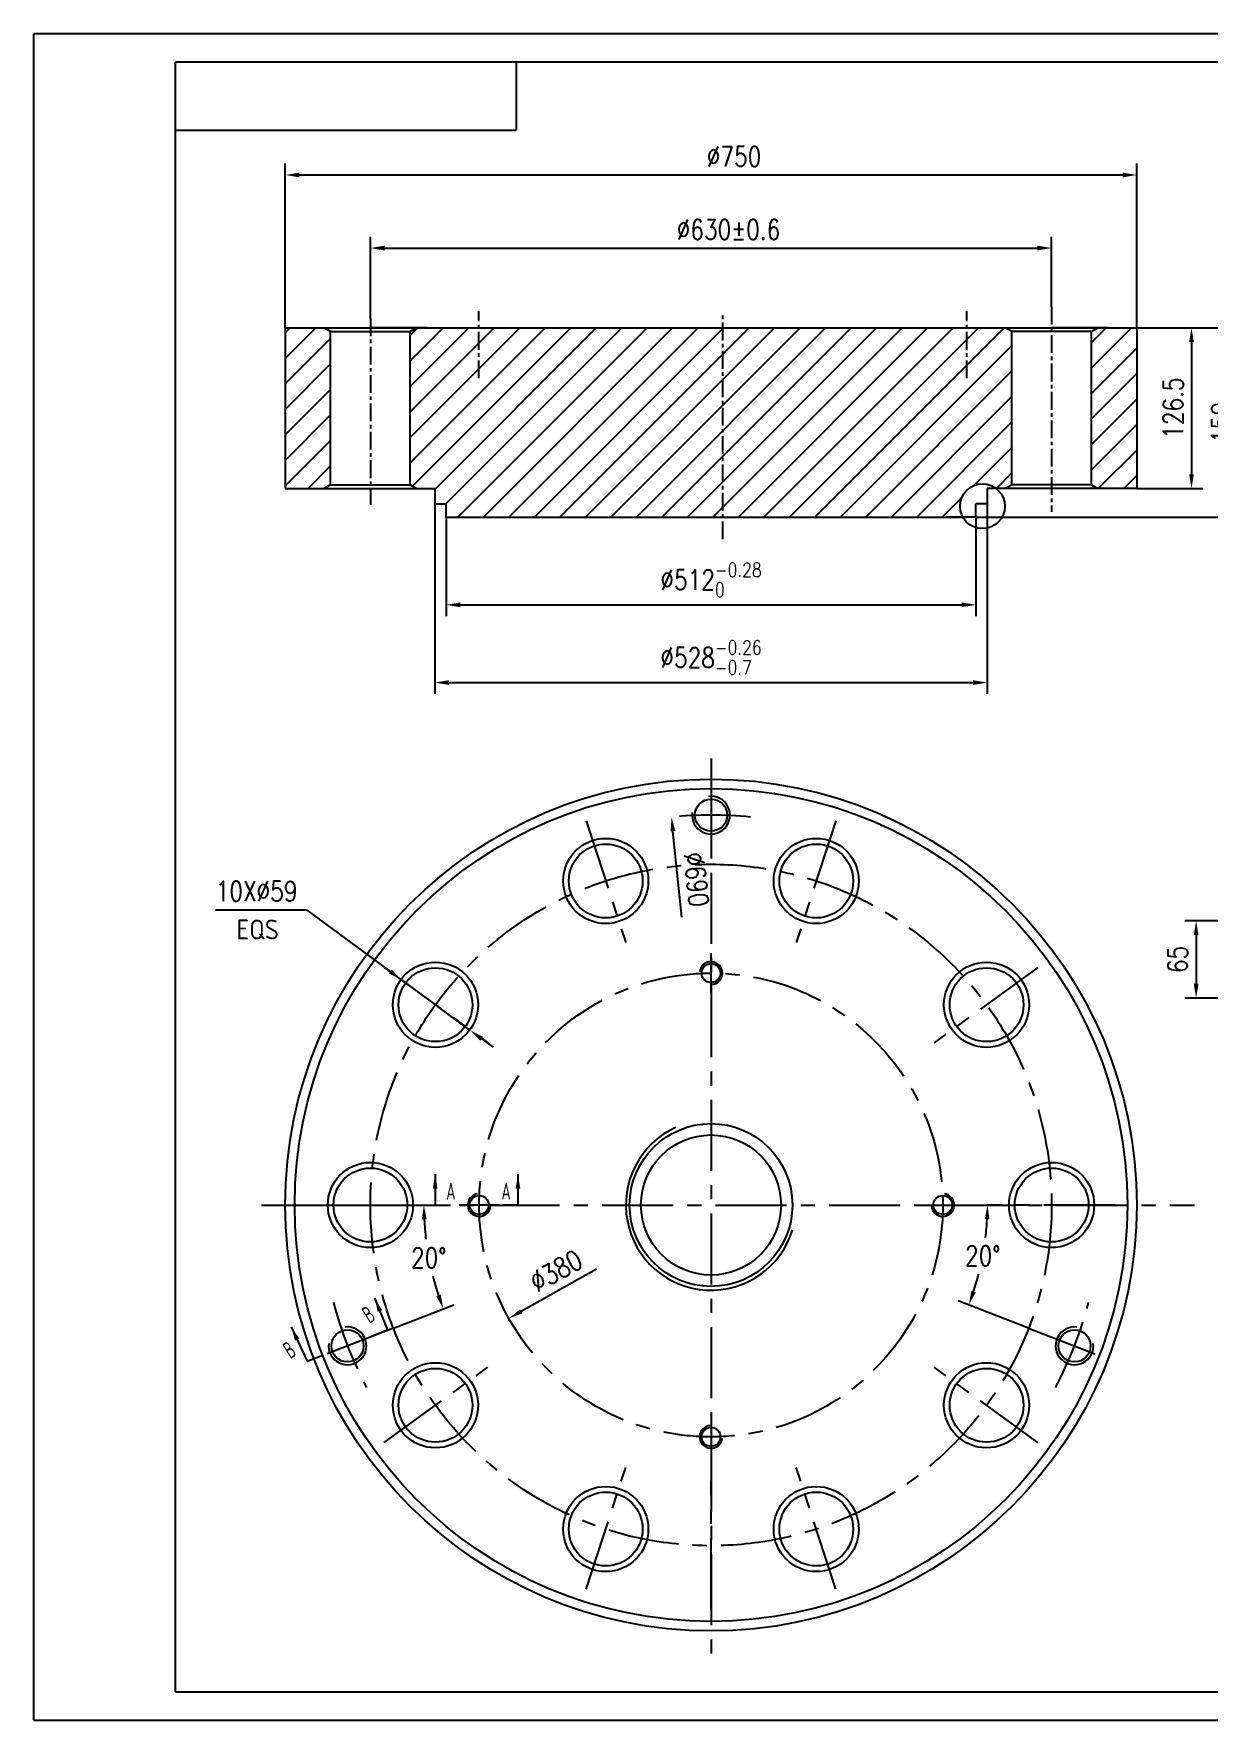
# Model space of a CAD drawing. Header units: inches. Extents: x -75 to 1185, y -15 to 876.
# Drawn here: x -75 to 546, y -15 to 876 of the extents above; entities that cross this region are included whole.
import ezdxf
from ezdxf.enums import TextEntityAlignment as Align

# ---------------------------------------------------------------- set-up
doc = ezdxf.new("R2010")
doc.units = ezdxf.units.IN
doc.header["$LTSCALE"] = 30
doc.linetypes.add('CENTER', pattern=[2, 1.25, -0.25, 0.25, -0.25])
for name, color, linetype in [('1轮廓实线层', 7, 'Continuous'), ('2细线层', 4, 'Continuous'), ('3中心线层', 1, 'CENTER'), ('5剖面线层', 2, 'Continuous'), ('6', 3, 'Continuous'), ('6文字层', 3, 'Continuous'), ('8符号标注层', 31, 'Continuous'), ('图框层', 7, 'Continuous')]:
    doc.layers.add(name, color=color, linetype=linetype)
doc.styles.add('PC_TEXTSTYLE', font='isocp.shx', dxfattribs={"width": 0.8, "bigfont": 'hzfs.shx'})
doc.styles.add('TH_GBDIM', font='romans.shx', dxfattribs={"width": 0.8, "bigfont": 'gbcbig.shx'})
doc.dimstyles.new('TH_GBDIM', dxfattribs={"dimscale": 3, "dimtxt": 3.5, "dimasz": 2.5, "dimexe": 2, "dimexo": 0, "dimgap": 1.5, "dimtad": 1, "dimdec": 1, "dimdsep": 46, "dimtxsty": 'TH_GBDIM', "dimcen": 2.5, "dimclrd": 130, "dimclre": 130, "dimclrt": 3, "dimadec": 0, "dimazin": 0, "dimtfac": 0.714286, "dimtdec": 1, "dimtmove": 0, "dimatfit": 3, "dimfxl": 0, "dimtzin": 0, "dimlwd": -1, "dimlwe": -1, "dimarcsym": 0})
doc.dimstyles.new('TH_GBDIM1', dxfattribs={"dimscale": 3, "dimtxt": 3.5, "dimasz": 2.5, "dimexe": 2, "dimexo": 0, "dimgap": 1.5, "dimtad": 1, "dimdec": 1, "dimzin": 0, "dimdsep": 46, "dimtxsty": 'TH_GBDIM', "dimcen": 2.5, "dimclrd": 130, "dimclre": 130, "dimclrt": 3, "dimadec": 0, "dimazin": 0, "dimtfac": 0.714286, "dimtdec": 1, "dimtmove": 0, "dimatfit": 3, "dimfxl": 0, "dimtzin": 0, "dimlwd": -1, "dimlwe": -1, "dimarcsym": 0})

# ---------------------------------------------------------------- blocks, each defined once
blk = doc.blocks.new('*D5')
at = {"color": 130}
for p, q in [((502.83, 720.63), (568.37, 720.63)), ((562.37, 628.16), (562.37, 713.13)), ((422.9, 620.66), (568.37, 620.66))]:
    blk.add_line(p, q, dxfattribs=at)
for points in [[(561.12, 713.13), (563.62, 713.13), (562.37, 720.63)], [(561.12, 628.16), (563.62, 628.16), (562.37, 620.66)]]:
    blk.add_solid(points, dxfattribs=at)
at = {"layer": 'Defpoints', "color": 0}
for p in [(502.83, 720.63), (562.37, 720.63), (422.9, 620.66)]:
    blk.add_point(p, dxfattribs=at)
at = {"color": 3, "insert": (552.62, 670.65), "char_height": 10.5, "attachment_point": 5, "rotation": 90, "style": 'TH_GBDIM'}
blk.add_mtext('150{}{}', dxfattribs=at)
blk = doc.blocks.new('*D6')
at = {"color": 130}
for p, q in [((102.9, 725.64), (102.9, 768.77)), ((462.9, 731.73), (462.9, 768.77)), ((110.4, 762.77), (455.4, 762.77))]:
    blk.add_line(p, q, dxfattribs=at)
for points in [[(110.4, 764.02), (110.4, 761.52), (102.9, 762.77)], [(455.4, 764.02), (455.4, 761.52), (462.9, 762.77)]]:
    blk.add_solid(points, dxfattribs=at)
at = {"layer": 'Defpoints', "color": 0}
for p in [(462.9, 762.77), (462.9, 731.73), (102.9, 725.64)]:
    blk.add_point(p, dxfattribs=at)
at = {"color": 3, "insert": (292.15, 772.52), "char_height": 10.5, "attachment_point": 5, "style": 'TH_GBDIM'}
blk.add_mtext('%%c630%%P0.6', dxfattribs=at)
blk = doc.blocks.new('*D7')
at = {"color": 130}
for p, q in [((57.9, 720.63), (57.9, 807.37)), ((507.9, 720.63), (507.9, 807.37)), ((65.4, 801.37), (500.4, 801.37))]:
    blk.add_line(p, q, dxfattribs=at)
for points in [[(65.4, 802.62), (65.4, 800.12), (57.9, 801.37)], [(500.4, 802.62), (500.4, 800.12), (507.9, 801.37)]]:
    blk.add_solid(points, dxfattribs=at)
at = {"layer": 'Defpoints', "color": 0}
for p in [(507.9, 801.37), (57.9, 720.63), (507.9, 720.63)]:
    blk.add_point(p, dxfattribs=at)
at = {"color": 3, "insert": (295.06, 811.12), "char_height": 10.5, "attachment_point": 5, "style": 'TH_GBDIM'}
blk.add_mtext('%%c750', dxfattribs=at)
blk = doc.blocks.new('*D8')
at = {"color": 130}
for p, q in [((142.9, 620.66), (142.9, 568.29)), ((422.9, 620.66), (422.9, 568.29)), ((150.4, 574.29), (415.4, 574.29))]:
    blk.add_line(p, q, dxfattribs=at)
for points in [[(150.4, 575.54), (150.4, 573.04), (142.9, 574.29)], [(415.4, 575.54), (415.4, 573.04), (422.9, 574.29)]]:
    blk.add_solid(points, dxfattribs=at)
at = {"layer": 'Defpoints', "color": 0}
for p in [(142.9, 620.66), (422.9, 620.66), (422.9, 574.29)]:
    blk.add_point(p, dxfattribs=at)
at = {"color": 3, "insert": (282.9, 587.54), "char_height": 10.5, "attachment_point": 5, "style": 'TH_GBDIM'}
blk.add_mtext('\\A1;%%c512{\\H0.7143x;\\S-0.28^ 0;}', dxfattribs=at)
blk = doc.blocks.new('*D9')
at = {"color": 130}
for p, q in [((136.9, 627.65), (136.9, 527.21)), ((428.9, 627.65), (428.9, 527.21)), ((144.4, 533.21), (421.4, 533.21))]:
    blk.add_line(p, q, dxfattribs=at)
for points in [[(144.4, 534.46), (144.4, 531.96), (136.9, 533.21)], [(421.4, 534.46), (421.4, 531.96), (428.9, 533.21)]]:
    blk.add_solid(points, dxfattribs=at)
at = {"layer": 'Defpoints', "color": 0}
for p in [(136.9, 627.65), (428.9, 627.65), (428.9, 533.21)]:
    blk.add_point(p, dxfattribs=at)
at = {"color": 3, "insert": (282.9, 546.46), "char_height": 10.5, "attachment_point": 5, "style": 'TH_GBDIM'}
blk.add_mtext('\\A1;%%c528{\\H0.7143x;\\S-0.26^ -0.7;}', dxfattribs=at)
blk = doc.blocks.new('*D10')
at = {"color": 130}
for p, q in [((507.9, 720.63), (542.83, 720.63)), ((536.83, 713.13), (536.83, 643.24)), ((507.9, 635.74), (542.83, 635.74))]:
    blk.add_line(p, q, dxfattribs=at)
for points in [[(535.58, 713.13), (538.08, 713.13), (536.83, 720.63)], [(535.58, 643.24), (538.08, 643.24), (536.83, 635.74)]]:
    blk.add_solid(points, dxfattribs=at)
at = {"layer": 'Defpoints', "color": 0}
for p in [(507.9, 720.63), (507.9, 635.74), (536.83, 635.74)]:
    blk.add_point(p, dxfattribs=at)
at = {"color": 3, "insert": (527.08, 678.19), "char_height": 10.5, "attachment_point": 5, "rotation": 90, "style": 'TH_GBDIM'}
blk.add_mtext('126.5{}{}', dxfattribs=at)
blk = doc.blocks.new('*D11')
at = {"color": 130}
for p, q in [((20.97, 413.22), (69.07, 413.22)), ((69.07, 413.22), (113.43, 380.57)), ((155.71, 349.44), (119.47, 376.12)), ((161.75, 345), (167.79, 340.55))]:
    blk.add_line(p, q, dxfattribs=at)
for points in [[(114.17, 381.57), (112.69, 379.56), (119.47, 376.12)], [(162.49, 346), (161.01, 343.99), (155.71, 349.44)]]:
    blk.add_solid(points, dxfattribs=at)
at = {"layer": 'Defpoints', "color": 0}
for p in [(119.47, 376.12), (155.71, 349.44)]:
    blk.add_point(p, dxfattribs=at)
at = {"color": 3, "insert": (42.77, 422.97), "char_height": 10.5, "attachment_point": 5, "style": 'TH_GBDIM'}
blk.add_mtext('10X%%c59{}{}', dxfattribs=at)
blk = doc.blocks.new('*D25')
at = {"color": 130}
blk.add_line((222.45, 223.32), (182.58, 200.98), dxfattribs=at)
blk.add_solid([(181.97, 202.07), (183.2, 199.89), (176.04, 197.31)], dxfattribs=at)
at = {"layer": 'Defpoints', "color": 0}
for p in [(389.75, 317.11), (176.04, 197.31)]:
    blk.add_point(p, dxfattribs=at)
at = {"color": 3, "insert": (201.02, 222.49), "char_height": 10.5, "attachment_point": 5, "rotation": 29.27392, "style": 'TH_GBDIM'}
blk.add_mtext('%%c380{}{}', dxfattribs=at)
blk = doc.blocks.new('*D26')
at = {"color": 130}
blk.add_line((267.42, 409.21), (262.8, 454.67), dxfattribs=at)
blk.add_solid([(264.04, 454.8), (261.55, 454.55), (262.04, 462.14)], dxfattribs=at)
at = {"layer": 'Defpoints', "color": 0}
for p in [(262.04, 462.14), (303.76, 52.28)]:
    blk.add_point(p, dxfattribs=at)
at = {"color": 3, "insert": (275.19, 429.2), "char_height": 10.5, "attachment_point": 5, "rotation": 275.81278, "style": 'TH_GBDIM'}
blk.add_mtext('%%c690{}{}', dxfattribs=at)
blk = doc.blocks.new('*D27')
at = {"color": 130}
blk.add_line((115.05, 192.19), (147.01, 204.56), dxfattribs=at)
for start, end in [(182.83236, 186.86279), (194.35964, 198.34415)]:
    blk.add_arc((282.9, 257.21), 151.73, start, end, dxfattribs=at)
for points in [[(130.1, 249.68), (132.6, 249.74), (131.17, 257.21)], [(140.05, 209.88), (137.7, 209.03), (141.41, 202.4)]]:
    blk.add_solid(points, dxfattribs=at)
at = {"layer": 'Defpoints', "color": 0}
for p in [(69.45, 257.21), (137.12, 257.21), (132.32, 238.56), (115.05, 192.19), (73.09, 175.93)]:
    blk.add_point(p, dxfattribs=at)
at = {"color": 3, "insert": (133.75, 229.33), "char_height": 10.5, "attachment_point": 5, "style": 'TH_GBDIM'}
blk.add_mtext('20%%d{}{}', dxfattribs=at)
blk = doc.blocks.new('*D28')
at = {"color": 130}
blk.add_line((450.74, 192.19), (413.53, 206.6), dxfattribs=at)
for start, end in [(353.28036, 357.05826), (341.76523, 345.49358)]:
    blk.add_arc((282.9, 257.21), 146.09, start, end, dxfattribs=at)
for points in [[(427.55, 249.74), (430.05, 249.68), (428.99, 257.21)], [(422.83, 211.07), (420.48, 211.92), (419.13, 204.43)]]:
    blk.add_solid(points, dxfattribs=at)
at = {"layer": 'Defpoints', "color": 0}
for p in [(428.67, 257.21), (496.34, 257.21), (424.58, 221.58), (450.74, 192.19), (492.7, 175.93)]:
    blk.add_point(p, dxfattribs=at)
at = {"color": 3, "insert": (426.5, 230.36), "char_height": 10.5, "attachment_point": 5, "style": 'TH_GBDIM'}
blk.add_mtext('20%%d{}{}', dxfattribs=at)
blk = doc.blocks.new('*D29')
at = {"layer": '6文字层', "color": 130}
for p, q in [((597.64, 407.36), (533.24, 407.36)), ((539.24, 399.86), (539.24, 374.07)), ((600.16, 366.57), (533.24, 366.57))]:
    blk.add_line(p, q, dxfattribs=at)
for points in [[(537.99, 399.86), (540.49, 399.86), (539.24, 407.36)], [(537.99, 374.07), (540.49, 374.07), (539.24, 366.57)]]:
    blk.add_solid(points, dxfattribs=at)
at = {"layer": 'Defpoints', "color": 0}
for p in [(597.64, 407.36), (539.24, 366.57), (600.16, 366.57)]:
    blk.add_point(p, dxfattribs=at)
at = {"layer": '6文字层', "color": 3, "insert": (529.49, 386.97), "char_height": 10.5, "attachment_point": 5, "rotation": 90, "style": 'TH_GBDIM'}
blk.add_mtext('65{}{}', dxfattribs=at)
blk = doc.blocks.new('PC_TYDH_BLOCK')
at = {"layer": '2细线层', "linetype": 'Continuous'}
for p in [(60, 0), (0, -12)]:
    blk.add_line(p, (60, -12), dxfattribs=at)
at = {"layer": '6文字层', "style": 'PC_TEXTSTYLE', "width": 1.815486}
blk.add_attdef('图样代号', text='', height=7, rotation=180, dxfattribs=at).set_placement((58.24, -2.4), (2.35, -2.4), align=Align.FIT)

msp = doc.modelspace()

# ---------------------------------------------------------------- hatches: boundary and pattern name
at = {"layer": '5剖面线层'}
h = msp.add_hatch(dxfattribs=at)
h.set_pattern_fill('ANSI31', color=256, scale=3, style=0)
h.paths.add_polyline_path([(127.36, 720.63), (123.9, 718.63), (123.9, 637.74), (127.36, 635.74), (136.9, 635.74), (136.9, 627.65), (142.9, 627.65), (142.9, 620.66), (160.4, 620.66), (415.95, 620.66, -0.126422), (414.49, 626.38, -0.623673), (433.6, 635.74), (438.43, 635.74), (441.9, 637.74), (441.9, 718.63), (438.43, 720.63), (432.85, 720.63), (282.9, 720.63)])
h.paths.add_polyline_path([(81.9, 718.63), (78.43, 720.63), (57.9, 720.63), (57.9, 635.74), (78.43, 635.74), (81.9, 637.74)])
h.paths.add_polyline_path([(507.9, 720.63), (487.36, 720.63), (483.9, 718.63), (483.9, 637.74), (487.36, 635.74), (507.9, 635.74)])

# ---------------------------------------------------------------- linework, layer by layer
for p, q in [((57.9, 720.63), (57.9, 635.74)), ((57.9, 720.63), (282.9, 720.63)), ((81.9, 718.63), (78.43, 720.63)), ((81.9, 637.74), (81.9, 718.63)), ((81.9, 718.63), (102.9, 718.63)), ((102.9, 718.63), (123.9, 718.63)), ((123.9, 718.63), (127.36, 720.63)), ((123.9, 637.74), (123.9, 718.63)), ((282.9, 720.63), (507.9, 720.63)), ((441.9, 718.63), (438.43, 720.63)), ((462.9, 718.63), (441.9, 718.63)), ((441.9, 637.74), (441.9, 718.63)), ((483.9, 718.63), (462.9, 718.63)), ((483.9, 718.63), (487.36, 720.63)), ((483.9, 637.74), (483.9, 718.63)), ((507.9, 720.63), (507.9, 635.74)), ((57.9, 635.74), (102.9, 635.74)), ((81.9, 637.74), (78.43, 635.74)), ((81.9, 637.74), (102.9, 637.74)), ((102.9, 637.74), (123.9, 637.74)), ((102.9, 635.74), (136.9, 635.74)), ((123.9, 637.74), (127.36, 635.74)), ((136.9, 635.74), (136.9, 627.65)), ((462.9, 635.74), (428.9, 635.74)), ((428.9, 635.74), (428.9, 627.65)), ((441.9, 637.74), (438.43, 635.74)), ((462.9, 637.74), (441.9, 637.74)), ((483.9, 637.74), (462.9, 637.74)), ((507.9, 635.74), (462.9, 635.74)), ((483.9, 637.74), (487.36, 635.74)), ((136.9, 627.65), (142.9, 627.65)), ((142.9, 620.66), (142.9, 627.65)), ((422.9, 620.66), (422.9, 627.65)), ((428.9, 627.65), (422.9, 627.65)), ((142.9, 620.66), (160.4, 620.66)), ((160.4, 620.66), (417.9, 620.66)), ((422.9, 620.66), (407.58, 620.66)), ((137.12, 257.21), (145.24, 257.21)), ((180.89, 257.21), (173.12, 257.21))]:
    msp.add_line(p, q)
for centre, radius in [((282.9, 257.21), 225), ((282.9, 257.21), 220), ((227.28, 428.4), 22.5), ((227.28, 428.4), 19.5), ((338.52, 428.4), 22.5), ((338.52, 428.4), 19.5), ((137.28, 363.01), 22.5), ((282.9, 379.71), 5), ((428.52, 363.01), 22.5), ((137.28, 363.01), 19.5), ((428.52, 363.01), 19.5), ((282.9, 257.21), 43), ((282.9, 257.21), 37), ((102.9, 257.21), 22.5), ((102.9, 257.21), 19.5), ((462.9, 257.21), 22.5), ((462.9, 257.21), 19.5), ((160.4, 257.21), 5), ((405.4, 257.21), 5), ((137.28, 151.41), 22.5), ((137.28, 151.41), 19.5), ((428.52, 151.41), 22.5), ((428.52, 151.41), 19.5), ((282.9, 134.71), 5), ((227.28, 86.02), 22.5), ((338.52, 86.02), 22.5), ((227.28, 86.02), 19.5), ((338.52, 86.02), 19.5)]:
    msp.add_circle(centre, radius)
at = {"layer": '1轮廓实线层'}
for p, q in [((72.85, 720.63), (102.9, 720.63)), ((132.95, 720.63), (102.9, 720.63)), ((432.85, 720.63), (462.9, 720.63)), ((492.95, 720.63), (462.9, 720.63))]:
    msp.add_line(p, q, dxfattribs=at)
for centre in [(282.9, 463.19), (90.82, 182.8), (474.97, 182.8)]:
    msp.add_circle(centre, 8.5, dxfattribs=at)
at = {"layer": '2细线层'}
for p, q in [((-75, -15), (-75, 876)), ((1185, 876), (-75, 876)), ((-75, -15), (1185, -15))]:
    msp.add_line(p, q, dxfattribs=at)
for centre, radius, start, end in [((282.9, 463.19), 10, 172.5, 97.5), ((282.9, 379.71), 6, 273.27413, 172.15616), ((282.9, 257.21), 45, 114.56241, 343.16905), ((160.4, 257.21), 6, 97.84384, 356.72587), ((405.4, 257.21), 6, 183.27413, 82.15616), ((90.82, 182.8), 10, 172.5, 97.5), ((474.97, 182.8), 10, 82.5, 7.5), ((282.9, 134.71), 6, 93.27413, 352.15616)]:
    msp.add_arc(centre, radius, start, end, dxfattribs=at)
at = {"layer": '3中心线层', "ltscale": 0.25}
for p, q in [((462.9, 731.73), (462.9, 623.5)), ((102.9, 725.64), (102.9, 627.17)), ((160.29, 694.08), (160.29, 729.4)), ((289.15, 609.02), (289.15, 728.14)), ((418.01, 694.08), (418.01, 729.4))]:
    msp.add_line(p, q, dxfattribs=at)
at = {"layer": '3中心线层'}
for p, q in [((282.9, 493.19), (282.9, 433.19)), ((282.9, 492.73), (282.9, 13.3)), ((282.9, 483.19), (282.9, 443.19)), ((282.9, 483.19), (282.9, 443.19)), ((216.94, 460.21), (237.85, 395.85)), ((348.86, 460.21), (327.94, 395.85)), ((282.9, 369.33), (282.9, 390.31)), ((110.22, 382.67), (164.96, 342.89)), ((455.58, 382.67), (400.83, 342.89)), ((45.33, 257.21), (538.32, 257.21)), ((69.45, 257.21), (137.12, 257.21)), ((170.78, 257.21), (149.8, 257.21)), ((395.02, 257.21), (416, 257.21)), ((496.34, 257.21), (428.67, 257.21)), ((115.05, 192.19), (73.09, 175.93)), ((450.74, 192.19), (492.7, 175.93)), ((110.22, 131.75), (164.96, 171.53)), ((455.58, 131.75), (400.83, 171.53)), ((282.9, 145.09), (282.9, 124.11)), ((216.94, 54.21), (237.85, 118.57)), ((348.86, 54.21), (327.94, 118.57)), ((282.9, 43.76), (282.9, 111.44))]:
    msp.add_line(p, q, dxfattribs=at)
for radius in [180, 122.5]:
    msp.add_circle((282.9, 257.21), radius, dxfattribs=at)
for start, end in [(84.18722, 95.81278), (194.43972, 207.9133), (332.0867, 345.56028)]:
    msp.add_arc((282.9, 257.21), 205.99, start, end, dxfattribs=at)
at = {"layer": '8符号标注层'}
msp.add_circle((426.34, 626.38), 11.85, dxfattribs=at)
at = {"layer": '图框层'}
for p, q in [((0, 0), (0, 861)), ((1170, 861), (0, 861)), ((0, 0), (1170, 0))]:
    msp.add_line(p, q, dxfattribs=at)

# ---------------------------------------------------------------- block references
at = {"layer": '图框层', "xscale": 3, "yscale": 3, "zscale": 3}
msp.add_blockref('PC_TYDH_BLOCK', (0, 861), dxfattribs=at)

# ---------------------------------------------------------------- texts
at = {"layer": '6', "style": 'PC_TEXTSTYLE'}
msp.add_text('EQS', height=10.5, dxfattribs=at).set_placement((43.34, 402.79), align=Align.MIDDLE)
at = {"layer": '6文字层', "style": 'PC_TEXTSTYLE', "width": 0.667}
for p in [(143, 260.05), (172.2, 260.05)]:
    msp.add_text('A', height=9, dxfattribs=at).set_placement(p)
for p in [(102.4, 194.35), (60.56, 175.66)]:
    msp.add_text('B', height=9, rotation=32.05758, dxfattribs=at).set_placement(p)

# ---------------------------------------------------------------- dimensions: what is measured, and where the dimension line sits
for base, p1, p2, text, picture, middle in [((507.9, 801.37), (57.9, 720.63), (507.9, 720.63), '%%c750', '*D7', (295.06, 801.37)), ((462.9, 762.77), (102.9, 725.64), (462.9, 731.73), '%%c630%%P0.6', '*D6', (292.15, 762.77)), ((428.9, 533.21), (136.9, 627.65), (428.9, 627.65), '\\A1;%%c528{\\H0.7143x;\\S-0.26^ -0.7;}', '*D9', (282.9, 533.21)), ((422.9, 574.29), (142.9, 620.66), (422.9, 620.66), '\\A1;%%c512{\\H0.7143x;\\S-0.28^ 0;}', '*D8', (282.9, 574.29))]:
    dim = msp.add_linear_dim(base=base, p1=p1, p2=p2, text=text, dimstyle='TH_GBDIM', override={"dimgap": 1.5, "dimtad": 1, "dimjust": 0, "dimdec": 1, "dimlfac": 1, "dimse1": 0, "dimse2": 0, "dimsd1": 0, "dimsd2": 0})
    dim.commit()
    dim.dimension.update_dxf_attribs({"geometry": picture, "text_midpoint": middle, "dimtype": 160})
for base, p1, p2, text, picture, middle in [((562.37, 720.63), (422.9, 620.66), (502.83, 720.63), '150{}{}', '*D5', (552.62, 670.65)), ((536.83, 635.74), (507.9, 720.63), (507.9, 635.74), '126.5{}{}', '*D10', (527.08, 678.19))]:
    dim = msp.add_linear_dim(base=base, p1=p1, p2=p2, angle=90, text=text, dimstyle='TH_GBDIM', override={"dimgap": 1.5, "dimtad": 1, "dimjust": 0, "dimdec": 1, "dimlfac": 1, "dimse1": 0, "dimse2": 0, "dimsd1": 0, "dimsd2": 0})
    dim.commit()
    dim.dimension.update_dxf_attribs({"geometry": picture, "text_midpoint": middle})
for p1, p2, text, override, picture, middle in [((303.76, 52.28), (262.04, 462.14), '%%c690{}{}', {"dimgap": 1.5, "dimtad": 1, "dimjust": 0, "dimtih": 0, "dimtoh": 0, "dimdec": 1, "dimlfac": 1, "dimse1": 0, "dimse2": 0, "dimsd1": 0, "dimsd2": 0, "dimtix": 0, "dimtofl": 1, "dimtmove": 1, "dimatfit": 3}, '*D26', (265.49, 428.21)), ((155.71, 349.44), (119.47, 376.12), '10X%%c59{}{}', {"dimgap": 1.5, "dimtad": 1, "dimjust": 0, "dimtih": 0, "dimtoh": 1, "dimdec": 1, "dimlfac": 1, "dimse1": 0, "dimse2": 0, "dimsd1": 0, "dimsd2": 0, "dimtix": 0, "dimtofl": 1, "dimatfit": 3}, '*D11', (42.77, 413.22)), ((389.75, 317.11), (176.04, 197.31), '%%c380{}{}', {"dimgap": 1.5, "dimtad": 1, "dimjust": 0, "dimtih": 0, "dimtoh": 0, "dimdec": 1, "dimlfac": 1, "dimse1": 0, "dimse2": 0, "dimsd1": 0, "dimsd2": 0, "dimtix": 0, "dimtofl": 1, "dimatfit": 3}, '*D25', (205.79, 213.98))]:
    dim = msp.add_diameter_dim_2p(p1=p1, p2=p2, text=text, dimstyle='TH_GBDIM', override=override)
    dim.commit()
    dim.dimension.update_dxf_attribs({"geometry": picture, "text_midpoint": middle, "dimtype": 163})
for base, line1, line2, picture, middle in [((132.32, 238.56), ((69.45, 257.21), (137.12, 257.21)), ((115.05, 192.19), (73.09, 175.93)), '*D27', (133.75, 229.33)), ((424.58, 221.58), ((496.34, 257.21), (428.67, 257.21)), ((450.74, 192.19), (492.7, 175.93)), '*D28', (426.5, 230.36))]:
    dim = msp.add_angular_dim_2l(base=base, line1=line1, line2=line2, text='20%%d{}{}', dimstyle='TH_GBDIM', override={"dimgap": 1.5, "dimtad": 1, "dimjust": 0, "dimse1": 0, "dimse2": 0, "dimsd1": 0, "dimsd2": 0, "dimadec": 0, "dimtmove": 1})
    dim.commit()
    dim.dimension.update_dxf_attribs({"geometry": picture, "text_midpoint": middle, "dimtype": 162})
at = {"layer": '6文字层', "ltscale": 20}
dim = msp.add_linear_dim(base=(539.24, 366.57), p1=(597.64, 407.36), p2=(600.16, 366.57), angle=90, text='65{}{}', dimstyle='TH_GBDIM1', override={"dimgap": 1.5, "dimtad": 1, "dimjust": 0, "dimdec": 1, "dimlfac": 1, "dimse1": 0, "dimse2": 0, "dimsd1": 0, "dimsd2": 0, "dimadec": 2, "dimazin": 2}, dxfattribs=at)
dim.commit()
dim.dimension.update_dxf_attribs({"geometry": '*D29', "text_midpoint": (529.49, 386.97)})

# ---------------------------------------------------------------- leaders
for points in [[(137.12, 273.43), (137.12, 257.21)], [(180.89, 273.43), (180.89, 257.21)], [(105.16, 208.15), (112.01, 191.01), (103.88, 187.86)], [(61.06, 192.9), (69.52, 174.76), (77.69, 177.91)]]:
    msp.add_leader(points, dimstyle='TH_GBDIM', override={"dimgap": 1.5, "dimtad": 0})

doc.saveas('drawing.dxf')
